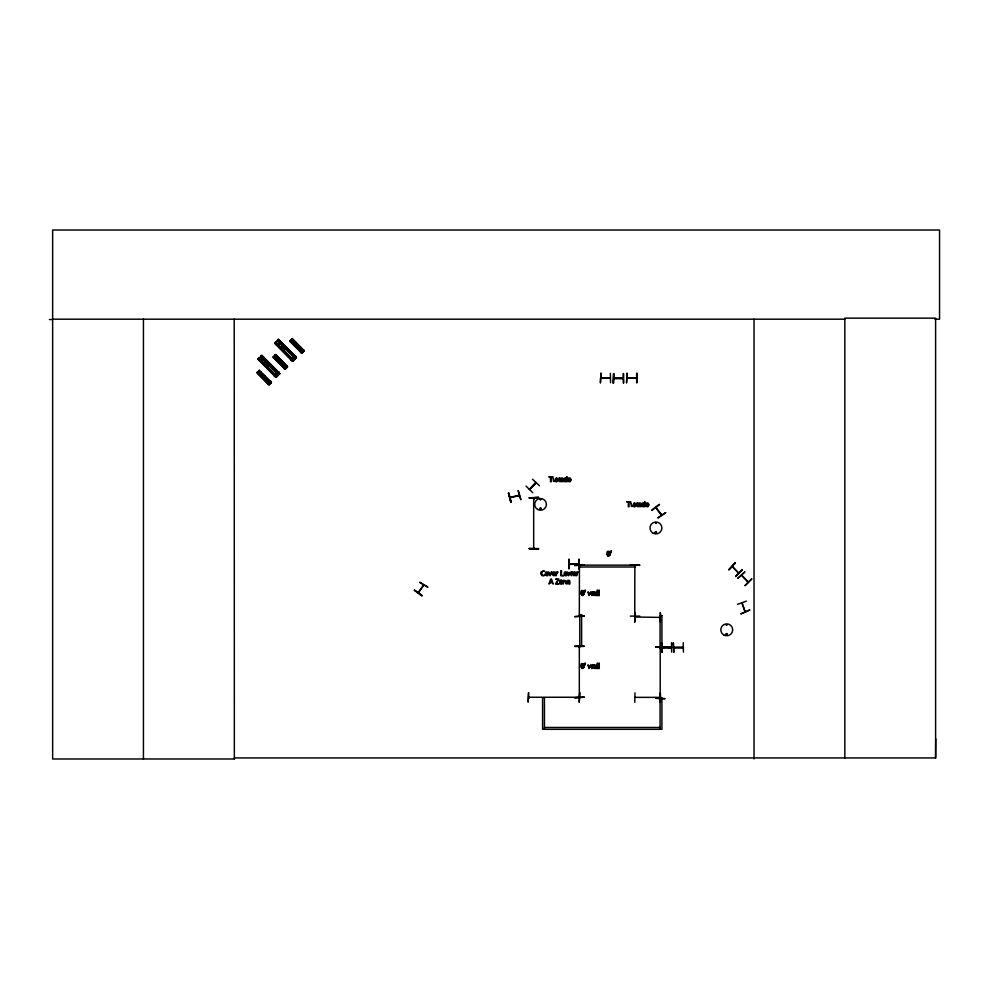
<?xml version="1.0" encoding="UTF-8"?>
<svg xmlns="http://www.w3.org/2000/svg" width="989" height="989" viewBox="0 0 989 989"><rect width="100%" height="100%" fill="white"/><g stroke="black" fill="none" stroke-linecap="round" stroke-linejoin="round"><path stroke-width="1.48" d="M934.926 319.187L939.55 319.187L939.55 230.017L52.64 230.017L52.64 758.983L234.344 758.983L234.22 757.945L935.606 757.945L935.742 738.82M747.993 582.224L741.626 575.252L748.29 581.915M745.038 611.697L741.799 602.87M534.048 497.912L533.677 498.938L533.677 497.887M533.59 547.547L533.578 548.302M534.035 548.363L534.035 547.572M634.851 565.461L635.185 566.512L635.173 565.461M634.74 615.22L634.851 616.073M660.207 648.623L660.528 647.572L660.108 648.438M660.207 647.671L660.207 698.185L660.195 697.134M660.528 698.185L660.528 697.134L659.898 697.851L660.306 697.369L635.049 697.356M418.1 592.596L423.638 585.129M540.031 499.47C541.515 497.776 540.587 501.411 540.142 499.235M539.635 508.791C542.009 505.738 541.045 512.104 539.722 508.569M539.907 508.791C541.601 506.85 540.835 510.707 539.994 508.939M655.015 532.379C657.401 529.61 656.436 535.098 655.114 532.589M656.399 523.045C654.446 524.504 656.647 521.166 656.164 523.453M655.311 532.206C656.449 534.517 656.721 530.599 655.447 532.094M726.235 624.912L727.199 624.665L726.519 625.32M725.839 634.246C728.534 631.786 726.754 636.607 726.013 634.666M726.111 634.246C727.805 632.119 727.051 636.545 726.21 634.097M533.627 498.085L534.06 498.74M579.678 615.937L579.739 615.207M579.69 647.511L579.319 646.596M660.565 698.061L660.195 697.233M655.756 507.691L656.412 508.507L656.016 507.493M660.875 514.503L661.69 514.812M660.318 617.408L635.049 617.012M510.027 497.368L519.225 495.168M276.636 374.757L277.155 374.238L277.452 375.474M738.078 572.582L739.055 572.965M529.338 489.258L535.84 482.397M423.651 585.216L418.396 592.831M661.728 515.022L661.146 514.181M579.307 615.022L579.245 616.011M662.086 647.301L671.543 647.696L662.086 647.622M635.457 377.835L636.508 377.835M569.305 563.866L570.418 564.496M578.639 564.225L577.7 564.41M421.883 595.823L414.342 590.099L421.907 595.786M427.755 587.12L419.62 582.261L427.73 587.157M270.022 383.176L269.54 382.805M285.883 367.29L286.315 367.723M613.922 378.058L623.181 378.428M662.185 647.301L671.531 647.239M671.333 647.189L670.48 647.721M671.531 647.56L670.678 647.622M673.917 647.301L683.275 647.239M683.139 647.597L673.818 647.622M601.127 377.786L610.386 378.169M601.98 378.169L600.953 377.786L610.25 377.798M627.249 377.786L636.31 378.268M636.384 377.798L627.051 377.835L627.904 378.268M569.404 563.866L578.639 563.829M526.024 486.118L532.799 492.72M532.527 479.257L539.438 485.71M735.198 562.729L728.893 569.788L735.161 562.704M728.844 569.738L735.445 562.976M732.639 567.216L732.379 566.289L738.734 573.2M735.655 576.476L742.306 569.763M744.68 571.926L737.757 578.367L744.779 572.025M744.94 585.476L751.591 578.763M745.187 585.723L751.875 579.035M257.981 359.205L261.85 355.36L279.838 373.582L275.968 377.427L257.993 359.192L276.042 377.353M292.583 361.381L296.453 357.524L278.453 339.326L274.596 343.158L292.596 361.368M260.07 360.8L263.433 357.486M276.685 344.753L280.048 341.428M261.281 362.036L264.644 358.71M277.909 345.989L281.272 342.664M263.111 363.878L266.474 360.565M279.726 347.831L283.089 344.518M259.489 370.183L256.905 372.754L268.909 384.894L271.481 382.335L259.192 370.467M264.731 365.534L268.093 362.209M281.346 349.476L284.708 346.162M258.302 373.805L260.54 371.592M274.447 358.216L276.685 356.003M291.063 342.169L293.313 339.956M259.106 374.633L261.356 372.42M266.548 367.376L269.91 364.063M275.263 359.044L277.501 356.831M283.175 351.33L286.538 348.004M291.879 342.985L294.116 340.772M260.33 375.869L262.567 373.657M276.475 360.268L278.713 358.055M293.09 344.221L295.34 342.009M261.405 376.97L263.643 374.757M277.55 361.368L279.8 359.155M294.178 345.322L296.416 343.109M262.617 378.194L264.867 375.981M278.774 362.604L281.012 360.392M295.39 346.558L297.64 344.345M274.386 375.313L277.748 371.988M291.001 359.254L294.363 355.941M274.349 376.389L278.836 371.963M274.485 376.537L278.972 372.111M290.964 360.342L295.451 355.916M267.846 383.485L270.084 381.272M291.112 360.478L295.587 356.052M283.991 367.896L286.241 365.683M293.251 358.71L293.782 358.191L294.03 359.502L294.487 358.958M267.809 384.202L270.801 381.247M300.619 351.849L302.857 349.624M267.908 384.301L270.899 381.346M284.053 368.699L286.958 365.658M300.582 352.554L303.672 349.698M661.394 515.17L655.831 507.876M659.329 504.316L651.825 510.064M652.035 510.336L659.576 504.625M665.646 512.648L657.833 517.976L665.684 512.685M635.173 616.06L635.173 615.121M737.485 604.353L746.374 601.127M745.088 611.635L742.109 602.758M529.634 489.493L536.075 482.62M518.162 490.729L520.869 499.804L518.285 490.692M510.2 497.665L519.349 495.662M511.103 502.14L508.457 493.054L511.165 502.115M519.336 495.637L516.283 496.206M613.922 378.107L623.181 378.095M622.983 378.527L613.798 378.453L623.082 378.428M662.939 647.721L662.284 647.671M671.346 647.61L655.645 647.078M674.807 647.684L683.288 647.746M529.461 697.665L528.806 697.146M529.461 697.616L528.806 697.616M578.565 564.299L569.343 564.249M579.022 697.665L578.169 697.579M635 692.869L634.79 702.314M613.242 383.052L613.699 373.595L613.279 383.052M623.157 373.533L623.342 382.99M538.56 497.38L529.115 497.912L538.56 497.331M529.115 497.85L538.56 497.727M538.572 548.944L529.115 548.524L538.572 548.994M529.115 548.66L538.572 548.536M630.29 564.966L639.735 564.954M634.332 565.337L639.735 565.3M630.29 616.098L639.735 616.098M671.506 642.677L671.63 652.122M683.238 642.677L683.436 652.122M574.757 646.089L584.202 646.077M574.757 646.485L584.202 646.423M655.645 647.127L665.09 647.548M662.111 652.184L661.53 642.739L661.987 652.184M673.843 652.184L673.311 642.739L673.719 652.184M528.583 692.683L528.163 702.141L528.559 692.683M655.645 698.345L665.103 698.679L655.645 698.222M49.45 319.558L52.64 319.546M52.64 319.187L844.829 319.187M600.929 373.273L600.447 382.731M610.386 373.273L610.51 382.731M627.051 373.273L626.569 382.731M637.027 373.273L636.99 382.731M600.41 382.731L600.867 373.273M626.532 382.731L626.989 373.273M568.786 559.304L568.823 568.762M569.503 564.299L578.763 564.299M579.443 566.994L635.185 566.994L635.185 565.152L579.443 565.152L579.319 616.073M578.763 568.762L579.245 559.304M528.707 697.245L579.22 697.245L578.367 697.678M544.432 727.471L660.071 727.471M656.078 507.567L661.678 514.898M561.356 580.246L560.627 580.246A1.496 1.496 0 0 0 559.774 580.728L559.564 583.337L561.356 584.128A1.484 1.484 0 0 0 562.209 583.646L562.209 580.728M610.386 377.835L609.298 378.268M414.304 590.161L422.142 595.44M635.222 565.659L635.185 566.413M534.06 498.085L534.011 498.839M579.294 647.511L579.319 646.695L579.319 697.097M742.257 569.713L735.606 576.439M732.206 566.722L738.746 573.274M292.052 338.733L304.08 350.86M291.965 338.831L303.895 351.033L291.767 339.017M291.644 339.14L303.611 351.318M291.471 339.314L303.512 351.416M303.302 351.627L302.609 352.307M290.457 340.34L302.461 352.48L290.309 340.476M290.284 340.5L302.164 352.776L290.111 340.673M289.975 340.809L301.868 353.061L289.851 340.933M278.391 339.388L296.379 357.61M278.206 339.573L296.193 357.783M296.008 357.969L278.033 339.746L295.934 358.043M277.736 340.031L295.798 358.179M277.588 340.179L295.575 358.401M277.526 340.241L295.538 358.438M278.354 341.551L294.228 357.61M295.019 358.945L293.993 359.959M275.696 342.07L292.707 359.143M293.535 360.441L275.548 342.219L293.498 360.478M275.276 342.503L292.262 359.576M275.115 342.651L293.09 360.849M275.053 342.713L291.965 359.872M274.868 342.899L292.818 361.158M274.682 343.072L292.67 361.294M275.585 354.643L287.453 366.907M275.338 354.878L287.428 366.931M275.301 354.927L287.28 367.08M275.041 355.175L287.144 367.228M275.004 355.212L286.897 367.463M274.855 355.348L286.847 367.512M286.674 367.685L285.994 368.353M273.842 356.374L285.821 368.538M273.644 356.572L285.685 368.687M273.496 356.72L285.5 368.872M273.397 356.819L285.401 368.959M273.248 356.955L285.203 369.157M261.776 355.434L279.825 373.595M261.331 355.879L279.306 374.102M261.195 356.003L279.096 374.299M260.972 356.225L278.91 374.485M278.404 374.992L277.377 376.005M259.081 358.129L277.143 376.265M258.933 358.278L276.846 376.562M275.572 375.696L258.722 358.475L276.475 376.92M258.426 358.772L276.413 376.994M258.277 358.92L276.228 377.168M259.13 370.529L271.134 382.681M258.871 370.788L270.986 382.817M258.858 370.813L270.751 383.052L258.698 370.962M257.499 372.173L269.527 384.276M269.329 384.474L257.264 372.396L269.193 384.61M257.078 372.581L269.057 384.746M508.841 492.955L511.041 502.152M508.494 493.041L510.695 502.239M634.753 615.875L634.851 565.56L634.851 566.413M660.627 697.332L660.528 698.086M623.639 373.533L623.7 382.978M613.576 373.595L613.625 383.052M660.553 615.22L660.306 612.525L660.331 621.97M660.565 698.259L660.306 692.856L660.331 702.314M935.606 757.945L935.606 318.161L844.829 318.161L844.829 757.945M754.038 319.187L754.038 758.983M660.071 729.313L660.071 697.801L661.913 697.801L661.913 729.313L542.59 729.313L542.59 697.801L544.432 697.801L544.432 729.313M636.632 373.273L636.632 382.731M578.825 559.304L578.825 568.762M569.182 559.304L569.182 568.762M533.677 497.986L533.677 548.401M234.208 319.187L234.344 758.983M143.43 319.187L143.43 758.983M561.171 580.246A1.496 1.496 0 0 1 562.024 580.728M541.737 572.816C541.206 574.485 543.122 576.142 544.543 574.832C545.705 575.413 542.368 576.636 541.638 575.202C537.522 570.035 548.438 571.135 542.949 571.283A1.422 1.422 0 0 0 542.145 571.766L541.737 572.816M548.45 573.904L547.993 575.363A1.484 1.484 0 0 1 547.14 575.845L545.359 575.054L545.569 572.446A1.496 1.496 0 0 1 546.423 571.951L547.14 571.951A1.471 1.471 0 0 1 547.993 572.433L548.45 573.904M570.962 479.9L570.505 481.359A1.484 1.484 0 0 1 569.652 481.841L567.871 481.062L568.082 478.441A1.496 1.496 0 0 1 568.935 477.959L569.652 477.959A1.471 1.471 0 0 1 570.505 478.441L570.962 479.9M567.253 573.904L566.796 575.363A1.484 1.484 0 0 1 565.943 575.845L564.163 575.054L564.373 572.446A1.496 1.496 0 0 1 565.226 571.951L565.943 571.951A1.471 1.471 0 0 1 566.796 572.433L567.253 573.904M648.833 504.897L648.388 506.356A1.484 1.484 0 0 1 647.523 506.838L645.743 506.047L645.953 503.438A1.496 1.496 0 0 1 646.806 502.944L647.523 502.944A1.471 1.471 0 0 1 648.388 503.426L648.833 504.897M552.295 573.484L553.036 575.573L555.435 575.536L552.925 574.275L555.497 573.966L554.866 572.149L553.296 572.062L552.295 573.484M560.244 479.492L560.986 481.581L563.384 481.544L560.874 480.271L563.446 479.974L562.815 478.157L561.245 478.058L560.244 479.492M563.854 479.467L564.41 481.594L566.969 481.779L566.969 476.562L566.338 478.182A1.706 1.706 0 0 0 565.102 477.959A1.471 1.471 0 0 0 564.311 478.453L563.854 479.467M566.907 581.779L567.649 583.869L570.047 583.831L567.538 582.558L570.121 582.249L569.479 580.444L567.909 580.345L566.907 581.779M572.767 573.484L573.509 575.573L575.907 575.536L573.397 574.275L575.981 573.966L575.338 572.149L573.768 572.062L572.767 573.484M638.115 504.477L638.857 506.566L641.255 506.529L638.746 505.268L641.329 504.959L640.687 503.141L639.117 503.042L638.115 504.477M641.737 504.464L642.294 506.578L644.84 506.764L644.84 501.547L644.21 503.166A1.706 1.706 0 0 0 642.974 502.944A1.471 1.471 0 0 0 642.182 503.438L641.737 504.464M585.414 590.346L584.808 592.287L584.66 590.346L585.414 590.346M585.414 663.335L584.808 665.276L584.66 663.335L585.414 663.335M611.412 551.083L610.806 553.036L610.658 551.083L611.412 551.083M583.287 591.731C581.853 594.748 581.087 588.962 583.287 591.731M583.287 664.732C581.853 667.736 581.087 661.962 583.287 664.732M609.286 552.48C607.852 555.484 607.098 549.711 609.286 552.48M584.066 594.179C581.742 598.061 580.147 592.955 581.173 591.039A1.434 1.434 0 0 1 581.841 590.557C585.068 590.013 582.855 593.091 584.066 594.179M584.066 667.167C581.742 671.061 580.147 665.943 581.173 664.027A1.434 1.434 0 0 1 581.841 663.545C585.068 663.001 582.855 666.079 584.066 667.167M610.065 554.916C607.741 558.81 606.146 553.692 607.172 551.775A1.434 1.434 0 0 1 607.839 551.293C611.066 550.749 608.853 553.828 610.065 554.916M545.829 573.261C546.287 579.072 549.389 570.257 545.829 573.261M568.329 479.269C568.799 485.067 571.902 476.265 568.329 479.269M560.034 581.557C560.491 587.355 563.594 578.54 560.034 581.557M564.632 573.261C565.09 579.072 568.193 570.257 564.632 573.261M646.213 504.254C646.67 510.064 649.773 501.25 646.213 504.254M564.546 479.306C565.003 484.882 567.711 476.204 564.546 479.306M581.52 593.808C582.274 597.69 584.573 591.471 581.52 593.808M581.52 666.796C582.274 670.678 584.573 664.46 581.52 666.796M607.518 554.557C608.272 558.426 610.572 552.208 607.518 554.557M642.417 504.303C642.875 509.867 645.582 501.188 642.417 504.303M593.239 594.117L593.202 594.476A1.286 1.286 0 0 0 593.4 595.168L596.182 595.563L595.947 592.188L593.499 591.904L595.551 593.103L593.239 594.117M593.239 667.105L593.202 667.476A1.286 1.286 0 0 0 593.4 668.156L596.182 668.552L595.947 665.177L593.499 664.892L595.551 666.091L593.239 667.105M262.456 376.29C263.297 378.972 264.558 374.411 262.456 376.29M266.313 364.521C267.574 368.538 269.441 361.702 266.313 364.521M278.614 360.701C279.442 363.371 280.703 358.822 278.614 360.701M282.928 348.462C284.189 352.48 286.068 345.656 282.928 348.462M295.229 344.642C296.07 347.324 297.318 342.775 295.229 344.642M593.894 594.191L594.846 595.057L595.551 593.61L593.894 594.191M593.894 667.179L594.846 668.045L595.551 666.598L593.894 667.179M579.282 565.584L579.653 566.413L579.319 565.56M571.815 572.025L571.185 574.93L570.27 572.025L568.86 574.93L567.55 572.025L568.502 575.771L569.998 572.878L571.494 575.771L572.446 572.025L571.815 572.025M592.275 591.818L591.645 594.723L590.73 591.818L589.32 594.723L588.01 591.818L588.962 595.563L590.458 592.683L591.954 595.563L592.906 591.818L592.275 591.818M592.275 664.806L591.645 667.711L590.73 664.806L589.32 667.711L588.01 664.806L588.962 668.552L590.458 665.671L591.954 668.552L592.906 664.806L592.275 664.806M560.948 479.072C563.322 481.359 562.889 476.921 560.948 479.072M552.999 573.064C555.373 575.363 554.94 570.913 552.999 573.064M567.612 581.347C569.985 583.646 569.553 579.208 567.612 581.347M573.472 573.064C575.845 575.363 575.425 570.913 573.472 573.064M638.82 504.056C641.193 506.356 640.761 501.905 638.82 504.056M550.107 582.669L548.982 584.054L550.675 579.072L551.491 579.072L553.172 584.054L552.023 582.669L550.107 582.669M551.058 579.739L550.292 582.101L551.837 582.101L551.058 579.739M551.392 572.025L550.366 574.918L548.66 572.025L550.069 575.771L552.047 572.025L551.392 572.025M536.087 482.706L529.647 489.407L536.038 482.706M559.267 478.033L558.34 479.43L556.659 478.033L557.944 479.912L556.646 481.779L558.303 480.357L559.984 481.779L558.686 479.875L559.984 478.033L559.267 478.033M637.139 503.018L636.211 504.415L634.542 503.018L635.828 504.909L634.53 506.764L636.174 505.342L637.856 506.764L636.557 504.86L637.856 503.018L637.139 503.018M558.155 579.653L555.484 584.054L558.97 584.054L556.201 583.473L558.909 579.072L555.608 579.072L558.155 579.653M275.634 354.581L273.051 357.153L285.042 369.305L287.626 366.734L275.634 354.581M292.262 338.535L289.678 341.106L301.682 353.246L304.253 350.687L292.25 338.547M556.992 572.915L556.139 575.771L556.139 572.025L558.117 572.05L556.992 572.915M577.477 572.915L576.612 575.771L576.612 572.025L578.602 572.05L577.477 572.915M564.225 580.506L563.31 580.308L563.31 584.054L563.94 581.26L564.917 580.815L566.252 584.054L566.079 580.778L564.225 580.506M555.534 481.359L553.407 481.346L553.21 478.033L554.557 481.284L555.534 480.827L556.164 478.033L556.164 481.779L555.534 481.359M633.405 506.343L631.291 506.331L631.093 503.018L632.428 506.269L633.405 505.812L634.036 503.018L634.036 506.764L633.405 506.343M749.711 610.003L741.045 613.823L749.711 610.003M635 612.525L634.765 621.97L635 612.525M584.202 564.904L574.757 565.485L584.202 564.904M584.215 616.036L574.757 616.617L584.215 616.036M579.715 692.683L579.245 702.128L579.715 692.683M584.215 697.171L574.757 697.752L584.215 697.171M552.789 476.785L548.771 476.785L550.453 477.378L550.453 481.779L551.108 481.779L551.108 477.378L552.789 476.785M630.661 501.769L626.643 501.769L628.324 502.363L628.324 506.764L628.992 506.764L628.992 502.363L630.661 501.769M561.468 570.777L560.812 570.777L560.812 575.771L563.705 575.771L561.468 575.178L561.468 570.777M597.715 590.346L597.084 590.346L597.084 595.563L597.715 595.563L597.715 590.346M599.272 590.346L598.642 590.346L598.642 595.563L599.272 595.563L599.272 590.346M581.619 614.787L579.789 614.787L579.789 646.287L581.619 646.287L581.619 614.787M661.913 615.628L660.071 615.628L660.071 647.14L661.913 647.14L661.913 615.628M597.715 663.335L597.084 663.335L597.084 668.552L597.715 668.552L597.715 663.335M599.272 663.335L598.642 663.335L598.642 668.552L599.272 668.552L599.272 663.335M279.578 373.842L261.628 355.583L279.541 373.867M277.612 373.657L260.75 356.436L277.6 373.669M269.688 384.128L257.696 371.975L269.638 384.177M537.608 509.471A5.885 5.885 0 0 0 546.423 504.378A5.885 5.885 0 0 0 537.608 499.284A5.885 5.885 0 0 0 537.608 509.471M652.95 533.133A5.983 5.983 0 0 0 661.913 527.953A5.983 5.983 0 0 0 652.95 522.785A5.983 5.983 0 0 0 652.95 533.133M723.763 635A5.983 5.983 0 0 0 732.725 629.82A5.983 5.983 0 0 0 723.763 624.652A5.983 5.983 0 0 0 723.763 635"/></g></svg>
